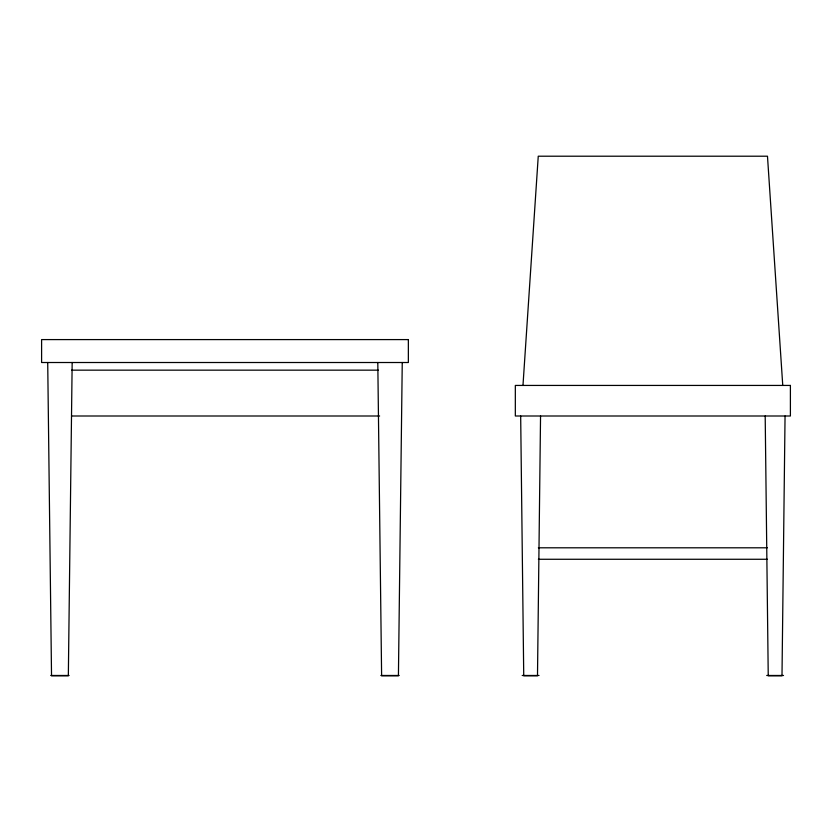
<?xml version="1.0" encoding="UTF-8"?>
<svg xmlns="http://www.w3.org/2000/svg" width="832" height="832" viewBox="0 0 832 832"><rect width="100%" height="100%" fill="white"/><g stroke="black" fill="none" stroke-linecap="round" stroke-linejoin="round"><path stroke-width="1.25" d="M72.166 362.513L68.338 675.792L51.532 675.792L47.715 362.513M402.251 362.513L398.424 675.792L381.618 675.792L377.801 362.513M540.55 416L537.493 675.792L523.734 675.792L520.676 416M785.054 416L781.997 675.792L768.238 675.792L765.19 416M522.974 385.434L538.252 156.208L767.478 156.208L782.756 385.434M71.635 370.157L378.321 370.157M71.635 416L379.621 416M538.377 547.799L767.354 547.799M538.377 559.27L767.354 559.27M50.773 675.48L69.108 675.48M380.848 675.48L399.194 675.48M522.205 675.48L539.022 675.48M766.709 675.48L783.526 675.48M408.356 339.591L41.6 339.591L41.6 362.513L408.356 362.513L408.356 339.591M790.4 385.434L515.33 385.434L515.33 416L790.4 416L790.4 385.434"/></g></svg>
